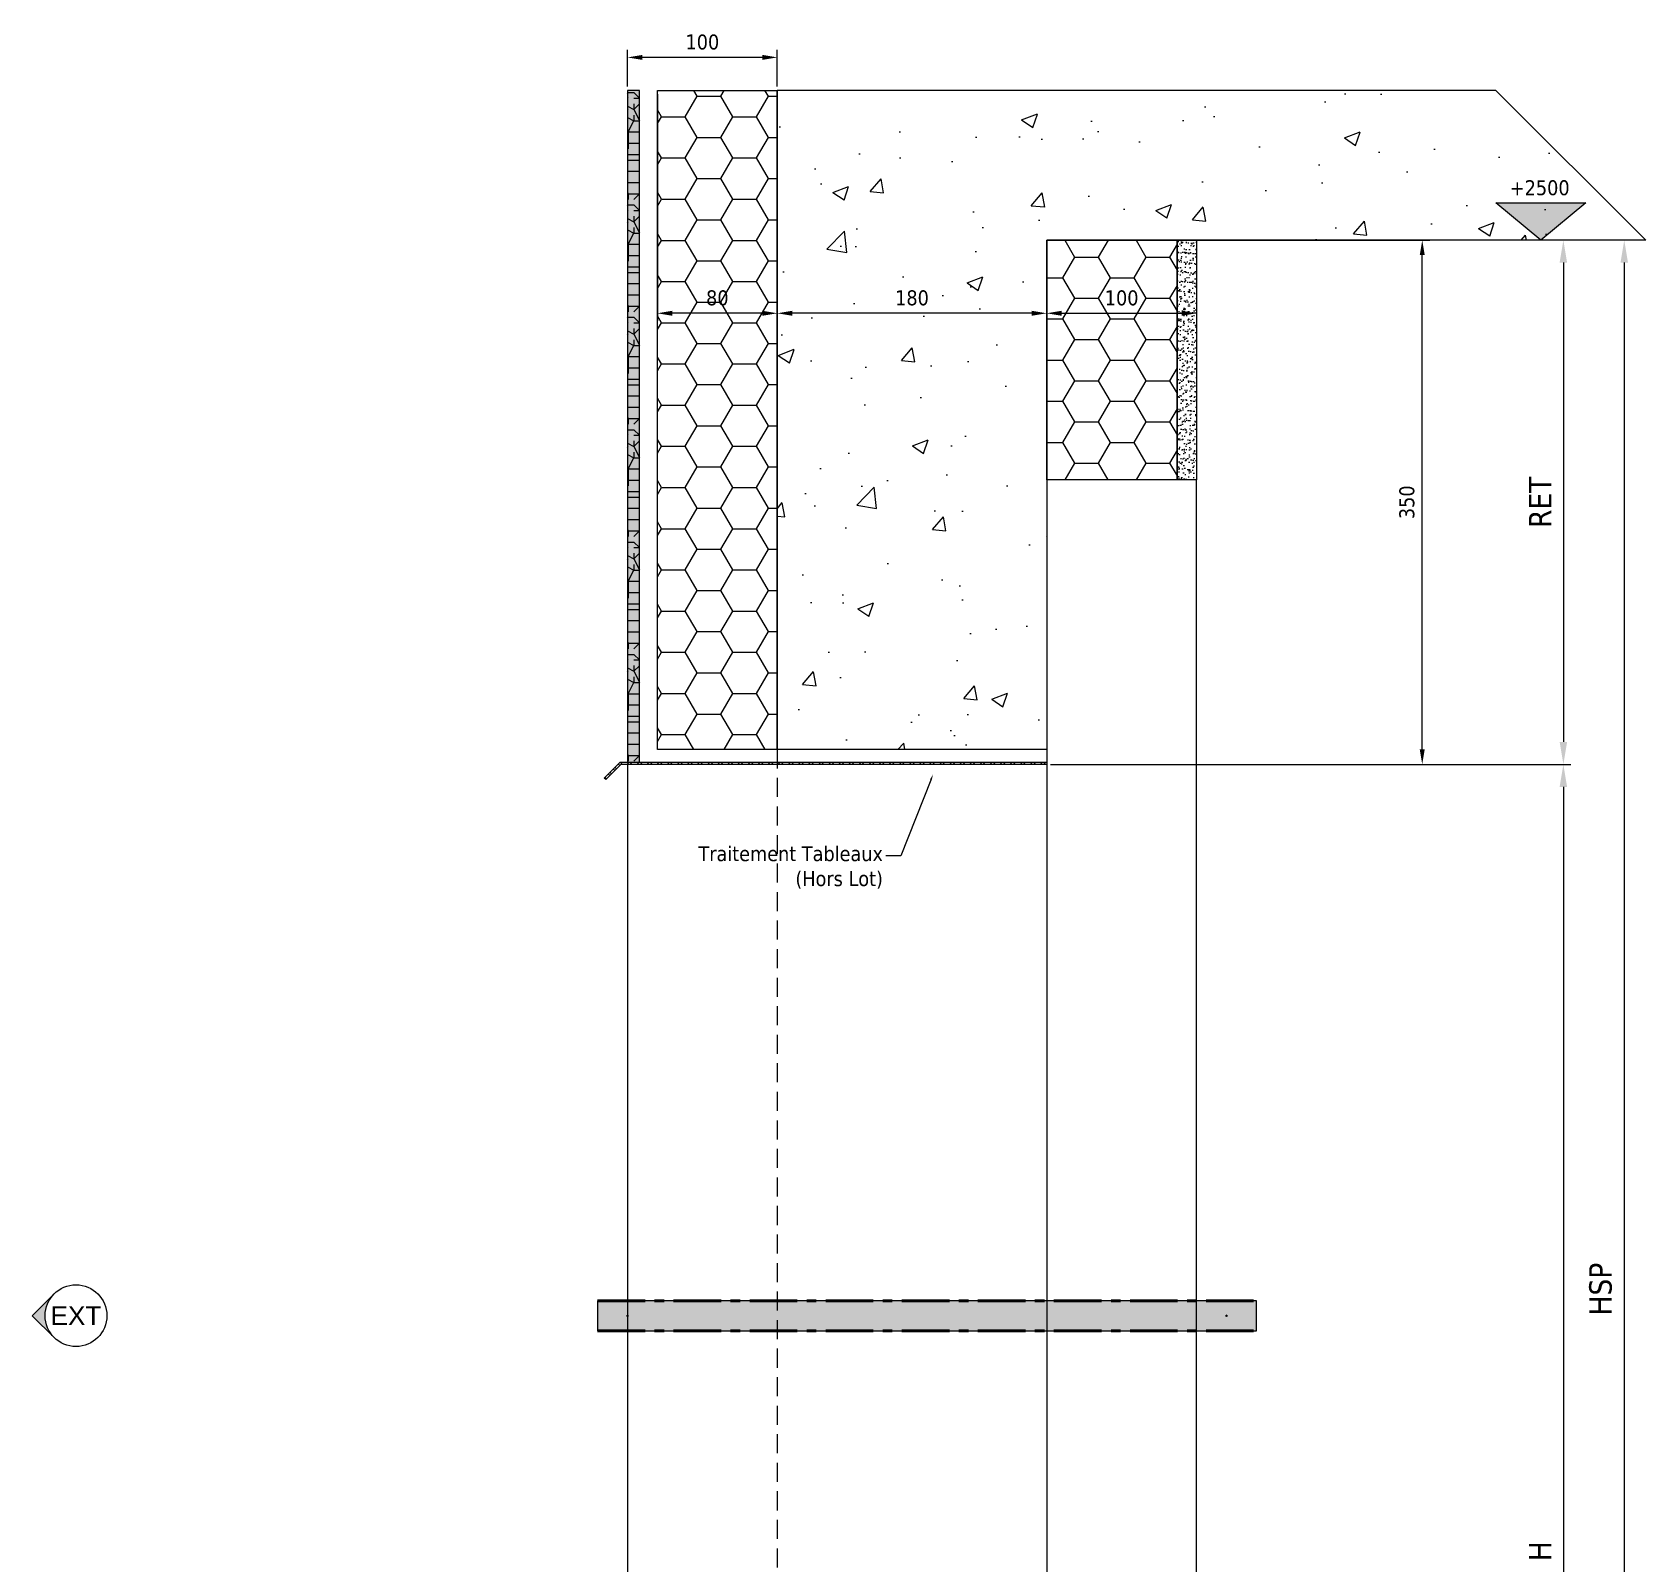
# Model space of a CAD drawing. Header units: millimetres. Extents: x -20000 to 230000, y -17405 to 24510.
# Drawn here: x 104322 to 105400, y 5611 to 6633 of the extents above; entities that cross this region are included whole.
import ezdxf
from ezdxf import colors
from ezdxf.entities.mleader import LeaderData, LeaderLine
from ezdxf.enums import TextEntityAlignment as Align
from ezdxf.math import Vec2, Vec3

# ---------------------------------------------------------------- set-up
doc = ezdxf.new("R2010")
doc.units = ezdxf.units.MM
doc.header["$PDMODE"] = 35
doc.header["$PDSIZE"] = 0.5
doc.linetypes.add('AXES', pattern=[50.800000000000004, 31.75, -6.35, 6.35, -6.35])
doc.linetypes.add('CACHE', pattern=[9.524999999999999, 6.35, -3.175])
doc.layers.get('0').update_dxf_attribs({"lineweight": 13})
doc.layers.get('Defpoints').update_dxf_attribs({"true_color": 0xc2a584})
for name, color, linetype, lineweight in [('0 - 1 (validé)', 3, 'Continuous', 13), ('1 - Aluminium', 150, 'Continuous', 13), ('1 - Axe', 1, 'AXES', 0), ('1 - BETON', 251, 'Continuous', 25), ('1 - Bois', 44, 'Continuous', 13), ('1 - Cotation', 32, 'Continuous', 13), ('1 - INTERROMPU', 253, 'CACHE', 13), ('1 - Isolant', 132, 'Continuous', 13), ('1 - Platre', 252, 'Continuous', 13), ('1 - Texte', 7, 'Continuous', 13)]:
    doc.layers.add(name, color=color, linetype=linetype, lineweight=lineweight)
doc.layers.add('0 - Invisible', color=43, linetype='Continuous', lineweight=0, plot=False)
doc.layers.add('Non visible', color=163, linetype='Continuous', lineweight=25, plot=False)
doc.layers.add('1 - Cache', color=7, linetype='Continuous', lineweight=0, true_color=0xffffff)
doc.styles.get("Standard").update_dxf_attribs({"font": 'ARIALUNI.TTF'})
doc.styles.add('Texte Poralu', font='tahomabd.ttf')
doc.dimstyles.new('100 - 1000', dxfattribs={"dimtxt": 15, "dimasz": 15, "dimexe": 5, "dimexo": 2.5, "dimgap": 8, "dimtad": 1, "dimdec": 1, "dimtxsty": 'Texte Poralu', "dimcen": 10, "dimazin": 0, "dimtfac": 1, "dimtdec": 1, "dimtmove": 0, "dimatfit": 3, "dimfxl": 1, "dimarcsym": 0})
doc.dimstyles.new('30 - 1000', dxfattribs={"dimtxt": 10, "dimasz": 10, "dimexe": 5, "dimexo": 2.5, "dimgap": 5, "dimtad": 1, "dimdec": 1, "dimtxsty": 'Texte Poralu', "dimcen": 5, "dimazin": 0, "dimtfac": 1, "dimtdec": 1, "dimtmove": 0, "dimatfit": 3, "dimfxl": 1, "dimarcsym": 0})

# ---------------------------------------------------------------- blocks, each defined once
blk = doc.blocks.new('Cadre Coupe_Elev')
at = {"layer": 'Defpoints'}
blk.add_point((5000, 5729.996620553562), dxfattribs=at)
at = {"color": 7}
blk.add_attdef('REPERE_1', text='', height=300, dxfattribs=at).set_placement((1000, 9000), align=Align.MIDDLE_CENTER)
at = {"layer": '1 - Texte', "color": 7}
for tag, p in [('DEFINITION1', (5000, 1200)), ('DEFINITION2', (5000, 800))]:
    blk.add_attdef(tag, text='', height=250, dxfattribs=at).set_placement(p, align=Align.MIDDLE_CENTER)
at = {"layer": 'Non visible', "style": 'Texte Poralu'}
for p in [(5447.11721373623, 4905.799125232807), (5447.11721373623, 4605.799125232807)]:
    blk.add_attdef('REPERE_2', text='', height=35, dxfattribs=at).set_placement(p, align=Align.MIDDLE_LEFT)
blk = doc.blocks.new('*U801')
at = {"layer": '1 - Isolant'}
h = blk.add_hatch(dxfattribs=at)
h.set_pattern_fill('HONEY', color=256, scale=5)
h.set_pattern_definition([(0, (-58597.14088961181, -19447.49265059331), (23.8125, 13.748153225), [15.875, -31.75]), (120, (-58597.14088961181, -19447.49265059331), (-23.81249994797095, 13.74815331511695), [15.87499999999993, -31.74999999999986]), (59.99999999999999, (-58597.14088961181, -19447.49265059331), (5.202904551637744e-08, 27.49630654011694), [-31.75, 15.875])])
h.paths.add_polyline_path([(1.397795734579446e-10, -349.9999999999866), (87.00000000012523, -349.9999999999866), (86.99999999999818, -190), (-1.818989403545856e-12, -190)])
at = {"layer": '1 - Platre'}
h = blk.add_hatch(dxfattribs=at)
h.set_pattern_fill('AR-SAND', color=256, scale=0.1)
h.set_pattern_definition([(37.50000000000001, (-58597.14088961181, -19447.49265059331), (-0.1600031295984046, 4.894132373293424), [0, -3.860800000000001, 0, -4.318000000000001, 0, -4.1275]), (7.499999999999999, (-58597.14088961181, -19447.49265059331), (4.495232831380027, 7.168251005683543), [0, -2.0828, 0, -3.4798, 0, -1.3335]), (327.5, (-58600.26508961181, -19447.49265059331), (7.90992370241458, 0.01437184678545691), [0, -1.27, 0, -4.572, 0, -5.969]), (317.5, (-58600.26508961181, -19447.49265059331), (7.635564524722972, 2.229293232572162), [0, -0.635, 0, -2.9972, 0, -3.429])])
h.paths.add_polyline_path([(100.0000000001325, -349.9999999999866), (99.99999999999818, -190), (86.99999999999818, -190), (87.00000000012523, -349.9999999999866)])
at = {"layer": '0 - Invisible'}
for points in [[(1.397795734579446e-10, -349.9999999999866), (87.00000000012523, -349.9999999999866)], [(87.00000000012523, -349.9999999999866), (100.0000000001325, -349.9999999999866)]]:
    blk.add_lwpolyline(points, dxfattribs=at)
at = {"layer": '1 - Isolant'}
blk.add_lwpolyline([(87.00000000012523, -349.9999999999866), (86.99999999999818, -190), (-1.818989403545856e-12, -190), (1.397795734579446e-10, -349.9999999999866)], dxfattribs=at)
at = {"layer": '1 - Platre'}
blk.add_lwpolyline([(100.0000000001325, -349.9999999999866), (99.99999999999818, -190), (86.99999999999818, -190), (87.00000000012523, -349.9999999999866)], dxfattribs=at)
blk = doc.blocks.new('*U797')
at = {"layer": '1 - Isolant'}
h = blk.add_hatch(dxfattribs=at)
h.set_pattern_fill('HONEY', color=256, scale=5, style=0)
h.set_pattern_definition([(0, (-80.00000000000003, 279.9999999999841), (23.8125, 13.748153225), [15.875, -31.75]), (120, (-80.00000000000003, 279.9999999999841), (-23.81249994797095, 13.74815331511695), [15.87499999999995, -31.7499999999999]), (59.99999999999999, (-80.00000000000003, 279.9999999999841), (5.202904551637744e-08, 27.49630654011694), [-31.75, 15.875])])
h.paths.add_polyline_path([(-80, 439.999999999985), (2.694133978409138e-14, 439.999999999985), (1.77635683940025e-15, -9.094947017729282e-13), (-80.00000000000003, -9.094947017729282e-13)])
at = {"layer": '0 - Invisible'}
blk.add_lwpolyline([(-80, 439.999999999985), (2.694133978409138e-14, 439.999999999985)], dxfattribs=at)
at = {"layer": '1 - Isolant'}
blk.add_lwpolyline([(2.694133978409138e-14, 439.999999999985), (0, 0), (0, 0), (1.77635683940025e-15, -9.094947017729282e-13), (-80.00000000000003, -9.094947017729282e-13), (-80, 439.999999999985)], dxfattribs=at)
blk = doc.blocks.new('*D1550')
at = {"layer": '1 - Cotation', "color": 0, "lineweight": -2, "transparency": 16777216}
for p, q in [((105002.5000245569, 6144.331641222817), (105350.0000245567, 6144.331641222817)), ((105345.0000245567, 6129.331641222817), (105345.0000245567, 5108.732209339352)), ((105102.5000245569, 5093.732209339352), (105350.0000245567, 5093.732209339352))]:
    blk.add_line(p, q, dxfattribs=at)
at = {"layer": '1 - Cotation', "color": 0, "transparency": 16777216}
for points in [[(105342.5000245567, 6129.331641222817), (105347.5000245567, 6129.331641222817), (105345.0000245567, 6144.331641222817)], [(105342.5000245567, 5108.732209339352), (105347.5000245567, 5108.732209339352), (105345.0000245567, 5093.732209339352)]]:
    blk.add_solid(points, dxfattribs=at)
at = {"layer": 'Defpoints', "color": 0, "transparency": 16777216}
for p in [(105000.0000245569, 6144.331641222817), (105100.0000245569, 5093.732209339352), (105345.0000245567, 5093.732209339352)]:
    blk.add_point(p, dxfattribs=at)
at = {"layer": '1 - Cotation', "color": 0, "transparency": 16777216, "insert": (105329.5000245567, 5619.031925281101), "char_height": 15, "attachment_point": 5, "rotation": 90, "style": 'Texte Poralu'}
blk.add_mtext('H', dxfattribs=at)
blk = doc.blocks.new('*D1551')
at = {"layer": '1 - Cotation', "color": 0, "lineweight": -2, "transparency": 16777216}
for p, q in [((105397.500024557, 6494.331641222834), (105380.667248154, 6494.331641222834)), ((105385.667248154, 6479.331641222834), (105385.667248154, 5108.73220933936)), ((105397.5000245568, 5093.73220933936), (105380.667248154, 5093.73220933936))]:
    blk.add_line(p, q, dxfattribs=at)
at = {"layer": '1 - Cotation', "color": 0, "transparency": 16777216}
for points in [[(105383.167248154, 6479.331641222834), (105388.167248154, 6479.331641222834), (105385.667248154, 6494.331641222834)], [(105383.167248154, 5108.73220933936), (105388.167248154, 5108.73220933936), (105385.667248154, 5093.73220933936)]]:
    blk.add_solid(points, dxfattribs=at)
at = {"layer": 'Defpoints', "color": 0, "transparency": 16777216}
for p in [(105400.000024557, 6494.331641222834), (105385.667248154, 5093.73220933936), (105400.0000245568, 5093.73220933936)]:
    blk.add_point(p, dxfattribs=at)
at = {"layer": '1 - Cotation', "color": 0, "transparency": 16777216, "insert": (105369.8952535267, 5794.031925281114), "char_height": 15, "attachment_point": 5, "rotation": 90, "style": 'Texte Poralu'}
blk.add_mtext('HSP', dxfattribs=at)
blk = doc.blocks.new('*U1247')
at = {"layer": '1 - BETON'}
h = blk.add_hatch(dxfattribs=at)
h.set_pattern_fill('CONCRETE', color=256, scale=15, style=0, pattern_type=2)
h.set_pattern_definition([(49.99999999999999, (119.9999999999999, 40.0000000000009), (107.589027390113, -9.412820247389266), [11.25, -123.75]), (355, (119.9999999999999, 40.0000000000009), (-20.81270004195, 112.8288200550018), [9, -99]), (100.4514, (128.965752, 39.21559900000089), (86.77640725710323, 103.415931309143), [9.5610285, -105.1713168]), (46.18420000000002, (119.9999999999999, 70.0000000000009), (160.0861572938467, -24.82785214935271), [16.87499999999984, -185.6249999999987]), (96.6356, (133.34051175, 67.93100395000089), (140.1994058323055, 146.1176806350663), [14.3415432, -157.75695]), (351.1842, (119.9999999999999, 70.0000000000009), (140.1992917700441, 146.1177901387987), [13.5, -148.5]), (21, (134.9999999999999, 62.5000000000009), (89.53605781776925, -60.39283359980082), [11.25, -123.75]), (326.0000000000001, (134.9999999999999, 62.5000000000009), (36.49729978823726, 108.772506757028), [9, -99]), (71.4514, (142.46133495, 57.4672591000009), (126.0333942872235, 48.37957450649286), [9.5610285, -105.1713168]), (37.50000000000001, (119.9999999999999, 40.0000000000009), (1.8239782975936, 49.93407807469672), [0, -97.8, 0, -100.5, 0, -99.375]), (7.499999999999999, (119.9999999999999, 40.0000000000009), (39.46043061632229, 59.16175678235403), [0, -57.3, 0, -95.55, 0, -37.875]), (327.5, (86.54999999999995, 40.0000000000009), (80.07336542586135, -3.383230760156963), [0, -37.5, 0, -117, 0, -155.25]), (317.5, (71.54999999999997, 40.0000000000009), (87.47792540135794, 15.01574734984766), [0, -48.75, 0, -77.69999999999999, 0, -110.25])])
h.paths.add_polyline_path([(400, 340.0000000000009), (300, 440.0000000000009), (-180, 440.0000000000009), (-180, 0), (0, 0), (0, 340.0000000000009)])
at = {"layer": '0 - Invisible'}
blk.add_lwpolyline([(400, 340.0000000000009), (300, 440.0000000000009), (-180, 440.0000000000009)], dxfattribs=at)
at = {"layer": '1 - BETON'}
blk.add_lwpolyline([(400, 340.0000000000009), (0, 340.0000000000009), (0, 0), (-180, 0), (-180, 440.0000000000009)], dxfattribs=at)
blk = doc.blocks.new('*U198')
h = blk.add_hatch(color=256)
edge = h.paths.add_edge_path()
edge.add_line((-29.16815472393788, 0), (-14.58407736197061, -14.58407736196894))
edge.add_arc((1.326938559031987e-11, 1.103117597267556e-11), 20.62500000001327, 180.0000000000306, 224.9999999999923, ccw=False)
edge.add_arc((8.125056183416746e-12, -8.900435943814955e-12), 20.62500000000813, 135.0000000000017, 179.9999999999753, ccw=False)
edge.add_line((-14.58407736197061, 14.58407736196894), (-29.16815472393788, 0))
for p, q in [((-14.58407736197061, 14.58407736196894), (-29.16815472393787, 0.001705469134321902)), ((-29.16815472393787, 0.001705469134321902), (-14.58407736196841, -14.58407736197114))]:
    blk.add_line(p, q)
blk.add_circle((0, 0), 20.625)
at = {"insert": (0, 0), "char_height": 12.5, "attachment_point": 5}
blk.add_mtext('EXT', dxfattribs=at)
blk = doc.blocks.new('*D1552')
at = {"layer": 'Defpoints', "color": 0, "lineweight": -2, "transparency": 16777216}
for p, q in [((105000.0000245568, 6491.8316412228), (105000.0000245568, 6440.505853438952)), ((105100.000024557, 6491.831641222801), (105100.000024557, 6440.505853438952)), ((105010.0000245568, 6445.505853438952), (105090.000024557, 6445.505853438952))]:
    blk.add_line(p, q, dxfattribs=at)
at = {"layer": 'Defpoints', "color": 0, "transparency": 16777216}
for p in [(105000.0000245568, 6494.3316412228), (105100.000024557, 6494.331641222801), (105100.000024557, 6445.505853438952)]:
    blk.add_point(p, dxfattribs=at)
for points in [[(105010.0000245568, 6447.172520105619), (105010.0000245568, 6443.839186772285), (105000.0000245568, 6445.505853438952)], [(105090.000024557, 6447.172520105619), (105090.000024557, 6443.839186772285), (105100.000024557, 6445.505853438952)]]:
    blk.add_solid(points, dxfattribs=at)
at = {"layer": 'Defpoints', "color": 0, "transparency": 16777216, "insert": (105050.0000245569, 6455.710688898992), "char_height": 10, "attachment_point": 5, "style": 'Texte Poralu'}
blk.add_mtext('100', dxfattribs=at)
blk = doc.blocks.new('*D1559')
at = {"layer": 'Defpoints', "color": 0, "lineweight": -2, "transparency": 16777216}
for p, q in [((104820.0000245569, 6591.831641222818), (104820.0000245569, 6440.505853438954)), ((105000.0000245568, 6491.8316412228), (105000.0000245568, 6440.505853438954)), ((104990.0000245568, 6445.505853438954), (104830.0000245569, 6445.505853438954))]:
    blk.add_line(p, q, dxfattribs=at)
at = {"layer": 'Defpoints', "color": 0, "transparency": 16777216}
for p in [(104820.0000245569, 6594.331641222818), (105000.0000245568, 6494.3316412228), (104820.0000245569, 6445.505853438954)]:
    blk.add_point(p, dxfattribs=at)
for points in [[(104830.0000245569, 6447.172520105621), (104830.0000245569, 6443.839186772287), (104820.0000245569, 6445.505853438954)], [(104990.0000245568, 6447.172520105621), (104990.0000245568, 6443.839186772287), (105000.0000245568, 6445.505853438954)]]:
    blk.add_solid(points, dxfattribs=at)
at = {"layer": 'Defpoints', "color": 0, "transparency": 16777216, "insert": (104910.0000245569, 6455.734194607523), "char_height": 10, "attachment_point": 5, "style": 'Texte Poralu'}
blk.add_mtext('180', dxfattribs=at)
blk = doc.blocks.new('*D1553')
at = {"layer": '1 - Cotation', "color": 0, "lineweight": -2, "transparency": 16777216}
for p, q in [((105397.5000245569, 6494.331641222818), (105340.0000245567, 6494.331641222818)), ((105345.0000245567, 6479.331641222818), (105345.0000245567, 6159.331641222817)), ((105002.5000245569, 6144.331641222817), (105350.0000245567, 6144.331641222817))]:
    blk.add_line(p, q, dxfattribs=at)
at = {"layer": '1 - Cotation', "color": 0, "transparency": 16777216}
for points in [[(105342.5000245567, 6479.331641222818), (105347.5000245567, 6479.331641222818), (105345.0000245567, 6494.331641222818)], [(105342.5000245567, 6159.331641222817), (105347.5000245567, 6159.331641222817), (105345.0000245567, 6144.331641222817)]]:
    blk.add_solid(points, dxfattribs=at)
at = {"layer": 'Defpoints', "color": 0, "transparency": 16777216}
for p in [(105400.0000245569, 6494.331641222818), (105000.0000245569, 6144.331641222817), (105345.0000245567, 6144.331641222817)]:
    blk.add_point(p, dxfattribs=at)
at = {"layer": '1 - Cotation', "color": 0, "transparency": 16777216, "insert": (105329.5000245567, 6319.331641222835), "char_height": 15, "attachment_point": 5, "rotation": 90, "style": 'Texte Poralu'}
blk.add_mtext('RET', dxfattribs=at)
blk = doc.blocks.new('*U474')
blk.add_hatch(color=256).paths.add_polyline_path([(-70, 0), (-100, 25), (-40, 25)])
blk.add_line((0, 0), (-95, 0))
blk.add_lwpolyline([(-70, 0), (-100, 25), (-40, 25), (-70, 0)])
at = {"style": 'Texte Poralu'}
blk.add_attdef('HAUTEUR', text='', height=10, dxfattribs=at).set_placement((-70, 34.99999999999997), align=Align.MIDDLE_CENTER)
blk = doc.blocks.new('*D1560')
at = {"layer": 'Defpoints', "color": 0, "lineweight": -2, "transparency": 16777216}
for p, q in [((105002.5000245569, 6494.331641222818), (105255.7423347312, 6494.331641222818)), ((105250.7423347312, 6154.331641222817), (105250.7423347312, 6484.331641222818)), ((105002.5000245569, 6144.331641222817), (105255.7423347312, 6144.331641222817))]:
    blk.add_line(p, q, dxfattribs=at)
at = {"layer": 'Defpoints', "color": 0, "transparency": 16777216}
for p in [(105000.0000245569, 6494.331641222818), (105250.7423347312, 6494.331641222818), (105000.0000245569, 6144.331641222817)]:
    blk.add_point(p, dxfattribs=at)
for points in [[(105249.0756680645, 6484.331641222818), (105252.4090013979, 6484.331641222818), (105250.7423347312, 6494.331641222818)], [(105249.0756680645, 6154.331641222817), (105252.4090013979, 6154.331641222817), (105250.7423347312, 6144.331641222817)]]:
    blk.add_solid(points, dxfattribs=at)
at = {"layer": 'Defpoints', "color": 0, "transparency": 16777216, "insert": (105240.5341413128, 6319.331641222835), "char_height": 10, "attachment_point": 5, "rotation": 90, "style": 'Texte Poralu'}
blk.add_mtext('350', dxfattribs=at)
blk = doc.blocks.new('*D1561')
at = {"layer": 'Defpoints', "color": 0, "lineweight": -2, "transparency": 16777216}
for p, q in [((104740.0000245569, 6591.831641222801), (104740.0000245569, 6440.505853438954)), ((104820.0000245569, 6591.831641222801), (104820.0000245569, 6440.505853438954)), ((104810.0000245569, 6445.505853438954), (104750.0000245569, 6445.505853438954))]:
    blk.add_line(p, q, dxfattribs=at)
at = {"layer": 'Defpoints', "color": 0, "transparency": 16777216}
for p in [(104740.0000245569, 6594.331641222801), (104820.0000245569, 6594.331641222801), (104740.0000245569, 6445.505853438954)]:
    blk.add_point(p, dxfattribs=at)
for points in [[(104750.0000245569, 6447.172520105621), (104750.0000245569, 6443.839186772287), (104740.0000245569, 6445.505853438954)], [(104810.0000245569, 6447.172520105621), (104810.0000245569, 6443.839186772287), (104820.0000245569, 6445.505853438954)]]:
    blk.add_solid(points, dxfattribs=at)
at = {"layer": 'Defpoints', "color": 0, "transparency": 16777216, "insert": (104780.0000245569, 6455.734194607523), "char_height": 10, "attachment_point": 5, "style": 'Texte Poralu'}
blk.add_mtext('80', dxfattribs=at)
blk = doc.blocks.new('*D1554')
at = {"layer": '1 - Cotation', "color": 0, "lineweight": -2, "transparency": 16777216}
for p, q in [((104720.0000245569, 6596.831641222803), (104720.0000245569, 6621.338765349064)), ((104810.0000245569, 6616.338765349064), (104730.0000245569, 6616.338765349064)), ((104820.0000245569, 6596.831641222801), (104820.0000245569, 6621.338765349064))]:
    blk.add_line(p, q, dxfattribs=at)
at = {"layer": '1 - Cotation', "color": 0, "transparency": 16777216}
for points in [[(104730.0000245569, 6618.005432015731), (104730.0000245569, 6614.672098682398), (104720.0000245569, 6616.338765349064)], [(104810.0000245569, 6618.005432015731), (104810.0000245569, 6614.672098682398), (104820.0000245569, 6616.338765349064)]]:
    blk.add_solid(points, dxfattribs=at)
at = {"layer": 'Defpoints', "color": 0, "transparency": 16777216}
for p in [(104720.0000245569, 6616.338765349064), (104720.0000245569, 6594.331641222803), (104820.0000245569, 6594.331641222801)]:
    blk.add_point(p, dxfattribs=at)
at = {"layer": '1 - Cotation', "color": 0, "transparency": 16777216, "insert": (104770.0000245569, 6626.543600809105), "char_height": 10, "attachment_point": 5, "style": 'Texte Poralu'}
blk.add_mtext('100', dxfattribs=at)
blk = doc.blocks.new('*U831')
at = {"layer": '1 - Aluminium'}
h = blk.add_hatch(dxfattribs=at)
h.set_pattern_fill('ANSI32', color=256, scale=0.5, angle=90, style=0)
h.set_pattern_definition([(135, (-295.6066017177927, -10.16726188958273), (-3.367596045400933, -3.367596045400933), []), (135, (-295.6066017177927, -7.922196889579936), (-3.367596045400933, -3.367596045400933), [])])
edge = h.paths.add_edge_path()
edge.add_line((0, 1.5), (0, 0))
edge.add_line((0, 0), (-284.3786796564291, 0))
edge.add_line((-284.3786796564291, 0), (-294.5459415460118, -10.16726188958273))
edge.add_line((-294.5459415460118, -10.16726188958273), (-295.6066017177927, -9.106601717801821))
edge.add_line((-295.6066017177927, -9.106601717801821), (-285.43933982821, 1.06066017178091))
edge.add_arc((-284.378679656431, -7.696066006701585e-13), 1.500000000000757, 89.99999999992838, 134.9999999999286, ccw=False)
edge.add_line((-284.3786796564291, 1.5), (0, 1.5))
blk.add_lwpolyline([(0, 1.5), (0, 0), (0, 0, -0.414213562373095), (0, 0), (-284.3786796564291, 0), (-294.5459415460118, -10.16726188958273), (-295.6066017177927, -9.106601717801821), (-285.43933982821, 1.06066017178091, -0.198912367379658), (-284.3786796564291, 1.5), (0, 1.5)], format="xyb", close=True, dxfattribs=at)
blk = doc.blocks.new('*U832')
at = {"layer": '1 - Bois'}
h = blk.add_hatch(dxfattribs=at)
h.set_pattern_fill('352', color=256, scale=75, style=0, pattern_type=2)
h.set_pattern_definition([(0, (449.7499999999858, -17), (75, 75), [22.5, -52.5]), (0, (449.7499999999858, -13.25), (75, 75), [22.5, -52.5]), (0, (453.4999999999858, -5.75), (75, 75), [15, -60]), (0, (457.2499999999858, 1.75), (75, 75), [11.25, -63.75]), (0, (457.2499999999858, 9.25), (75, 75), [7.5, -67.5]), (0, (438.4999999999858, 16.75), (75, 75), [3.75, -18.75, 3.75, -48.75]), (0, (449.7499999999858, 20.5), (75, 75), [3.75, -30, 11.25, -30]), (0, (464.7499999999858, 24.25), (75, 75), [3.75, -3.75, 3.75, -63.75]), (0, (460.9999999999858, 28), (75, 75), [3.75, -71.25]), (0, (457.2499999999858, 35.5), (75, 75), [11.25, -63.75]), (0, (457.2499999999858, 43), (75, 75), [15, -60]), (0, (453.4999999999858, 50.5), (75, 75), [18.75, -22.5, 3.75, -30]), (90, (423.4999999999858, 5.5), (-74.99999999999999, 75), [3.75, -7.5, 18.75, -45]), (90, (427.2499999999858, 13), (-74.99999999999999, 75), [3.75, -3.75, 11.25, -56.25]), (90, (430.9999999999858, 43), (-74.99999999999999, 75), [7.5, -67.5]), (90, (434.7499999999858, 13), (-74.99999999999999, 75), [15, -22.5, 3.75, -33.75]), (90, (438.4999999999858, 54.25), (-74.99999999999999, 75), [3.75, -71.25]), (90, (442.2499999999858, 16.75), (-74.99999999999999, 75), [11.25, -63.75]), (90, (449.7499999999858, 20.5), (-74.99999999999999, 75), [7.5, -67.5]), (90, (457.2499999999858, 20.5), (-74.99999999999999, 75), [3.75, -11.25, 11.25, -48.75]), (90, (460.9999999999858, 24.25), (-74.99999999999999, 75), [3.75, -71.25]), (90, (464.7499999999858, 9.25), (-74.99999999999999, 75), [10.5, -64.5]), (90, (468.4999999999858, -5.75), (-74.99999999999999, 75), [7.5, -67.5]), (90, (475.9999999999858, 24.25), (-74.99999999999999, 75), [3.75, -71.25]), (90, (483.4999999999858, 20.5), (-74.99999999999999, 75), [11.25, -63.75]), (90, (490.9999999999858, 20.5), (-74.99999999999999, 75), [11.25, -63.75]), (45, (479.7499999999858, -9.5), (8.326672684688674e-15, 75.00000000142686), [5.30325, -5.30325, 5.30325, -90.15626715]), (45, (464.7499999999858, 9.25), (8.326672684688674e-15, 75.00000000142686), [10.6065, -95.45951715]), (45, (434.7499999999858, 46.75), (8.326672684688674e-15, 75.00000000142686), [10.6065, -95.45951715]), (45, (449.7499999999858, 28), (8.326672684688674e-15, 75.00000000142686), [10.6065, -95.45951715]), (45, (453.4999999999858, 13), (8.326672684688674e-15, 75.00000000142686), [10.6065, -95.45951715]), (45, (475.9999999999858, -2), (8.326672684688674e-15, 75.00000000142686), [10.6065, -95.45951715]), (45, (468.4999999999858, 1.75), (8.326672684688674e-15, 75.00000000142686), [15.9099, -90.15611715]), (45, (445.9999999999858, 35.5), (8.326672684688674e-15, 75.00000000142686), [5.30325, -100.76276715]), (45, (442.2499999999858, 43), (8.326672684688674e-15, 75.00000000142686), [5.30325, -100.76276715]), (45, (472.2499999999858, 43), (8.326672684688674e-15, 75.00000000142686), [5.30325, -100.76276715]), (45, (442.2499999999858, 5.5), (8.326672684688674e-15, 75.00000000142686), [5.30325, -100.76276715]), (45, (483.4999999999858, 31.75), (8.326672684688674e-15, 75.00000000142686), [5.30325, -100.76276715]), (45, (457.2499999999858, 24.25), (8.326672684688674e-15, 75.00000000142686), [5.30325, -100.76276715]), (45, (464.7499999999858, 31.75), (8.326672684688674e-15, 75.00000000142686), [5.30325, -100.76276715]), (135, (460.9999999999858, 16.75), (-75.00000000142686, 8.326672684688674e-15), [5.30325, -5.30325, 15.9099, -79.54961714999999]), (135, (472.2499999999858, 16.75), (-75.00000000142686, 8.326672684688674e-15), [5.30325, -100.76276715]), (135, (472.2499999999858, -9.5), (-75.00000000142686, 8.326672684688674e-15), [5.30325, -100.76276715]), (135, (457.2499999999858, 9.25), (-75.00000000142686, 8.326672684688674e-15), [5.30325, -100.76276715]), (135, (468.4999999999858, 24.25), (-75.00000000142686, 8.326672684688674e-15), [5.30325, -100.76276715]), (135, (449.7499999999858, 5.5), (-75.00000000142686, 8.326672684688674e-15), [5.30325, -100.76276715]), (135, (479.7499999999858, 5.5), (-75.00000000142686, 8.326672684688674e-15), [5.30325, -100.76276715]), (135, (427.2499999999858, -17), (-75.00000000142686, 8.326672684688674e-15), [5.30325, -100.76276715]), (135, (430.9999999999858, -13.25), (-75.00000000142686, 8.326672684688674e-15), [10.6065, -95.45951715]), (135, (434.7499999999858, -9.5), (-75.00000000142686, 8.326672684688674e-15), [10.6065, -95.45951715]), (135, (442.2499999999858, -9.5), (-75.00000000142686, 8.326672684688674e-15), [10.6065, -95.45951715]), (135, (445.9999999999858, -2), (-75.00000000142686, 8.326672684688674e-15), [10.6065, -95.45951715]), (135, (475.9999999999858, 28), (-75.00000000142686, 8.326672684688674e-15), [10.6065, -95.45951715]), (135, (490.9999999999858, -9.5), (-75.00000000142686, 8.326672684688674e-15), [10.6065, -95.45951715]), (135, (494.7499999999858, 50.5), (-75.00000000142686, 8.326672684688674e-15), [10.6065, -95.45951715]), (135, (494.7499999999858, 43), (-75.00000000142686, 8.326672684688674e-15), [10.6065, -95.45951715]), (135, (487.2499999999858, 39.25), (-75.00000000142686, 8.326672684688674e-15), [10.6065, -95.45951715]), (135, (434.7499999999858, 39.25), (-75.00000000142686, 8.326672684688674e-15), [15.9099, -90.15611715]), (135, (483.4999999999858, 31.75), (-75.00000000142686, 8.326672684688674e-15), [15.9099, -90.15611715]), (26.56505119999999, (442.2499999999858, 54.25), (75.00000000000706, 3.000483611570459e-08), [8.385, -159.320098275]), (26.56505119999999, (442.2499999999858, 16.75), (75.00000000000706, 3.000483611570459e-08), [8.385, -159.320098275]), (26.56505119999999, (449.7499999999858, 39.25), (75.00000000000706, 3.000483611570459e-08), [8.385, -159.320098275]), (26.56505119999999, (472.2499999999858, -13.25), (75.00000000000706, 3.000483611570459e-08), [8.385, -159.320098275]), (26.56505119999999, (468.4999999999858, -5.75), (75.00000000000706, 3.000483611570459e-08), [8.385, -159.320098275]), (26.56505119999999, (445.9999999999858, 9.25), (75.00000000000706, 3.000483611570459e-08), [8.385, -159.320098275]), (26.56505119999999, (445.9999999999858, 46.75), (75.00000000000706, 3.000483611570459e-08), [8.385, -159.320098275]), (26.56505119999999, (468.4999999999858, 24.25), (75.00000000000706, 3.000483611570459e-08), [16.77, -150.935098275]), (63.43494882, (468.4999999999858, 35.5), (3.824898731075166e-09, 75.00000000000705), [8.384999999999982, -159.3200982749997]), (63.43494882, (479.7499999999858, 13), (3.824898731075166e-09, 75.00000000000705), [8.384999999999982, -159.3200982749997]), (63.43494882, (442.2499999999858, 28), (3.824898731075166e-09, 75.00000000000705), [8.384999999999982, -159.3200982749997]), (63.43494882, (427.2499999999858, 31.75), (3.824898731075166e-09, 75.00000000000705), [8.384999999999982, -159.3200982749997]), (63.43494882, (472.2499999999858, 16.75), (3.824898731075166e-09, 75.00000000000705), [8.384999999999982, -159.3200982749997]), (63.43494882, (464.7499999999858, 16.75), (3.824898731075166e-09, 75.00000000000705), [8.384999999999982, -159.3200982749997]), (63.43494882, (434.7499999999858, 28), (3.824898731075166e-09, 75.00000000000705), [16.76999999999996, -150.9350982749997]), (63.43494882, (490.9999999999858, 1.75), (3.824898731075166e-09, 75.00000000000705), [16.76999999999996, -150.9350982749997]), (63.43494882, (483.4999999999858, 5.5), (3.824898731075166e-09, 75.00000000000705), [16.76999999999996, -150.9350982749997]), (116.5650512, (423.4999999999858, -5.75), (-3.000486109572265e-08, 75.00000000000705), [8.384999999999982, -159.3200982749997]), (116.5650512, (423.4999999999858, 35.5), (-3.000486109572265e-08, 75.00000000000705), [8.384999999999982, -159.3200982749997]), (116.5650512, (438.4999999999858, -17), (-3.000486109572265e-08, 75.00000000000705), [8.384999999999982, -159.3200982749997]), (116.5650512, (430.9999999999858, 50.5), (-3.000486109572265e-08, 75.00000000000705), [8.384999999999982, -159.3200982749997]), (116.5650512, (438.4999999999858, 5.5), (-3.000486109572265e-08, 75.00000000000705), [8.384999999999982, -159.3200982749997]), (116.5650512, (453.4999999999858, 13), (-3.000486109572265e-08, 75.00000000000705), [8.384999999999982, -159.3200982749997]), (116.5650512, (460.9999999999858, 28), (-3.000486109572265e-08, 75.00000000000705), [8.384999999999982, -159.3200982749997]), (116.5650512, (427.2499999999858, -2), (2.408598827469133e-05, 75.00001205800363), [8.384999999999982, -159.3200982749997]), (116.5650512, (445.9999999999858, 9.25), (-3.000486109572265e-08, 75.00000000000705), [8.384999999999982, -159.3200982749997]), (116.5650512, (468.4999999999858, 1.75), (-3.000486109572265e-08, 75.00000000000705), [8.384999999999982, -159.3200982749997]), (116.5650512, (475.9999999999858, 9.25), (-3.000486109572265e-08, 75.00000000000705), [8.384999999999982, -159.3200982749997]), (116.5650512, (490.9999999999858, 31.75), (-3.000486109572265e-08, 75.00000000000705), [8.384999999999982, -159.3200982749997]), (116.5650512, (434.7499999999858, 54.25), (-3.000486109572265e-08, 75.00000000000705), [8.384999999999982, -159.3200982749997]), (116.5650512, (423.4999999999858, 50.5), (-3.000486109572265e-08, 75.00000000000705), [16.76999999999996, -150.9350982749997]), (116.5650512, (434.7499999999858, -2), (-3.000486109572265e-08, 75.00000000000705), [16.76999999999996, -150.9350982749997]), (153.43494882, (423.4999999999858, -13.25), (-75.00000000000705, 3.82492371109322e-09), [8.385, -159.320098275]), (153.43494882, (487.2499999999858, -17), (-75.00000000000705, 3.82492371109322e-09), [8.385, -159.320098275]), (153.43494882, (483.4999999999858, 20.5), (-75.00000000000705, 3.82492371109322e-09), [8.385, -159.320098275]), (153.43494882, (453.4999999999858, -5.75), (-75.00000000000705, 3.82492371109322e-09), [8.385, -159.320098275]), (153.43494882, (449.7499999999858, -13.25), (-75.00000000000705, 3.82492371109322e-09), [8.385, -159.320098275]), (153.43494882, (457.2499999999858, 1.75), (-75.00000000000705, 3.82492371109322e-09), [8.385, -159.320098275]), (153.43494882, (479.7499999999858, 46.75), (-75.00000000000705, 3.82492371109322e-09), [8.385, -159.320098275]), (153.43494882, (487.2499999999858, 50.5), (-75.00000000000705, 3.82492371109322e-09), [16.77, -150.935098275])])
h.paths.add_polyline_path([(0, 0), (448.4999999999858, 0), (448.4999999999858, 8), (0, 8)])
at = {"layer": '1 - Cache'}
h = blk.add_hatch(color=256, dxfattribs=at)
h.dxf.hatch_style = 2
h.paths.add_polyline_path([(0, 0), (448.4999999999858, 0), (448.4999999999858, 8), (0, 8)])
at = {"layer": '1 - Bois'}
blk.add_lwpolyline([(0, 0), (448.4999999999858, 0), (448.4999999999858, 8), (0, 8)], close=True, dxfattribs=at)
blk = doc.blocks.new('*U839')
at = {"layer": '1 - Cache'}
blk.add_hatch(color=256, dxfattribs=at).paths.add_polyline_path([(-20, -10), (419.999999999899, -10), (419.999999999899, 10), (-20, 10)])
at = {"layer": '0 - Invisible'}
blk.add_lwpolyline([(-20, -10), (419.999999999899, -10), (419.999999999899, 10), (-20, 10)], close=True, dxfattribs=at)
for p in [(0, 0), (399.999999999899, 0)]:
    blk.add_point(p, dxfattribs=at)
at = {"layer": '1 - Axe', "lineweight": 50}
for p, q in [((-20, 10), (419.999999999899, 10)), ((-20, -10), (419.999999999899, -10))]:
    blk.add_line(p, q, dxfattribs=at)

msp = doc.modelspace()

# ---------------------------------------------------------------- linework, layer by layer
at = {"layer": '1 - BETON', "ltscale": 2}
msp.add_line((105100.0000245569, 5093.732209339352), (105100.0000245569, 6334.331641222817), dxfattribs=at)
msp.add_lwpolyline([(105000.0000245569, 6154.331641222817), (105000.0000245561, 5093.732209339352), (105000.0000245561, 5093.732209339352)], dxfattribs=at)
at = {"layer": '1 - Bois'}
msp.add_line((104720.0000245569, 6144.331641222817), (104720.0000245569, 5040.73220933944), dxfattribs=at)
at = {"layer": '1 - INTERROMPU', "ltscale": 2}
msp.add_line((104820.0000245569, 6154.331641222817), (104820.0000245569, 5050.732209339436), dxfattribs=at)

# ---------------------------------------------------------------- block references
at = {"rotation": 270}
msp.add_blockref('*U832', (104720.0000245569, 6594.331641222803), dxfattribs=at)
for name, p in [('*U797', (104820.0000245569, 6154.331641222817)), ('*U1247', (105000.0000245569, 6154.331641222817)), ('*U831', (105000.0000245569, 6144.331641222817)), ('*U198', (104351.6681547239, 5776.285336219352)), ('*U839', (104720.0000245569, 5776.281925281084))]:
    msp.add_blockref(name, p)
at = {"xscale": -1, "rotation": 180}
msp.add_blockref('*U801', (105000.0000245569, 6144.331641222817), dxfattribs=at)
at = {"layer": '0 - 1 (validé)'}
msp.add_blockref('Cadre Coupe_Elev', (100000, 0), dxfattribs=at)
at = {"layer": '1 - Cotation'}
ref = msp.add_blockref('*U474', (105400.0000245569, 6494.331641222818), dxfattribs=at)
ref.add_attrib('HAUTEUR', '+2500', dxfattribs={"layer": '0', "height": 10, "style": 'Texte Poralu'}).set_placement((105329.2209782171, 6529.331641222818), align=Align.MIDDLE_CENTER)

# ---------------------------------------------------------------- dimensions: what is measured, and where the dimension line sits
dim = msp.add_linear_dim(base=(104720.0000245569, 6616.338765349064), p1=(104820.0000245569, 6594.331641222801), p2=(104720.0000245569, 6594.331641222803), dimstyle='30 - 1000', dxfattribs=at)
dim.commit()
dim.dimension.update_dxf_attribs({"geometry": '*D1554', "text_midpoint": (104770.0000245569, 6626.543600809105)})
for base, p1, p2, angle, text, picture, middle in [((105345.0000245567, 6144.331641222817), (105400.0000245569, 6494.331641222818), (105000.0000245569, 6144.331641222817), 270, 'RET', '*D1553', (105329.5000245567, 6319.331641222835)), ((105385.667248154, 5093.73220933936), (105400.000024557, 6494.331641222834), (105400.0000245568, 5093.73220933936), 90, 'HSP', '*D1551', (105369.8952535267, 5794.031925281114)), ((105345.0000245567, 5093.732209339352), (105000.0000245569, 6144.331641222817), (105100.0000245569, 5093.732209339352), 90, 'H', '*D1550', (105329.5000245567, 5619.031925281101))]:
    dim = msp.add_linear_dim(base=base, p1=p1, p2=p2, angle=angle, text=text, dimstyle='100 - 1000', dxfattribs=at)
    dim.commit()
    dim.dimension.update_dxf_attribs({"geometry": picture, "text_midpoint": middle})
at = {"layer": 'Defpoints'}
for base, p1, p2, picture, middle in [((104740.0000245569, 6445.505853438954), (104820.0000245569, 6594.331641222801), (104740.0000245569, 6594.331641222801), '*D1561', (104780.0000245569, 6455.734194607523)), ((104820.0000245569, 6445.505853438954), (105000.0000245568, 6494.3316412228), (104820.0000245569, 6594.331641222818), '*D1559', (104910.0000245569, 6455.734194607523)), ((105100.000024557, 6445.505853438952), (105000.0000245568, 6494.3316412228), (105100.000024557, 6494.331641222801), '*D1552', (105050.0000245569, 6455.710688898992))]:
    dim = msp.add_linear_dim(base=base, p1=p1, p2=p2, dimstyle='30 - 1000', dxfattribs=at)
    dim.commit()
    dim.dimension.update_dxf_attribs({"geometry": picture, "text_midpoint": middle})
dim = msp.add_linear_dim(base=(105250.7423347312, 6494.331641222818), p1=(105000.0000245569, 6144.331641222817), p2=(105000.0000245569, 6494.331641222818), angle=90, dimstyle='30 - 1000', dxfattribs=at)
dim.commit()
dim.dimension.update_dxf_attribs({"geometry": '*D1560', "text_midpoint": (105240.5341413128, 6319.331641222835)})

# ---------------------------------------------------------------- leaders
at = {"layer": '1 - Texte'}
ml = msp.add_multileader_mtext('Standard', dxfattribs=at)
ml.set_content('Traitement Tableaux\\P(Hors Lot)', color=256, style='Texte Poralu')
ml.set_leader_properties()
ml.build(insert=Vec2(0, 0))
ml.multileader.update_dxf_attribs({"dogleg_length": 10})
ctx = ml.context
ctx.base_point, ctx.char_height, ctx.plane_origin = Vec3(104745.0622083327, 6083.358987537038), 10, Vec3(104831.7986275394, 6021.886976275684)
ctx.text_align_type = 2
notes = []
notes.append((ctx, [(0, (1, 1, 0), (104902.5880646121, 6083.358987537038), (-1, 0), 10, [(0, [(104924.0245144974, 6137.631605618664)], 0, [])])]))
ctx.mtext.insert, ctx.mtext.alignment, ctx.mtext.flow_direction = Vec3(104890.5880646121, 6089.7424663819), 3, 5
for ctx, leaders in notes:
    for number, flags, end, landing, length, lines in leaders:
        leader = LeaderData()
        leader.index, (leader.has_last_leader_line, leader.has_dogleg_vector, leader.attachment_direction) = number, flags
        leader.last_leader_point, leader.dogleg_vector, leader.dogleg_length = Vec3(end), Vec3(landing), length
        for number, points, colour, breaks in lines:
            line = LeaderLine()
            line.index, line.vertices, line.color, line.breaks = number, Vec3.list(points), colors.encode_raw_color(colour), breaks
            leader.lines.append(line)
        ctx.leaders.append(leader)

doc.saveas('drawing.dxf')
